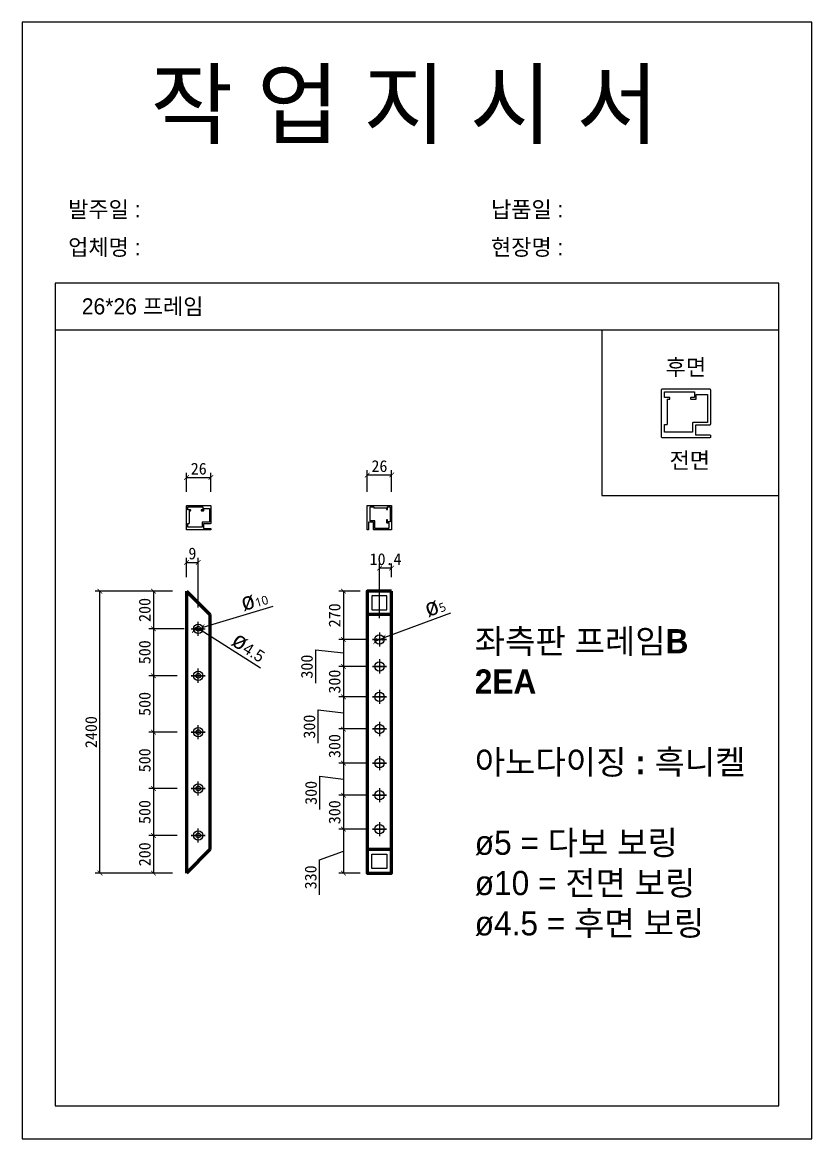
# Model space of a CAD drawing. Header units: millimetres. Extents: x -44117 to 256353, y -2095463 to 65325.
# Drawn here: x 61808 to 63488, y 23838 to 26214 of the extents above; entities that cross this region are included whole.
import ezdxf

# ---------------------------------------------------------------- set-up
doc = ezdxf.new("R2010")
doc.units = ezdxf.units.MM
doc.header["$LTSCALE"] = 10
doc.layers.add('Layer1', color=7, linetype='Continuous', lineweight=70)
doc.dimstyles.new('ISO-25', dxfattribs={"dimtxt": 2.5, "dimasz": 2.5, "dimexe": 1, "dimexo": 1, "dimtad": 1, "dimtxsty": 'Standard', "dimblk": 'ARCHTICK', "dimcen": 2.5, "dimadec": 0, "dimazin": 0, "dimtfac": 1, "dimtmove": 0, "dimatfit": 3, "dimfxl": 0, "dimarcsym": 0})

# ---------------------------------------------------------------- blocks, each defined once
blk = doc.blocks.new('_ArchTick')
at = {"color": 0, "linetype": 'ByBlock', "const_width": 0.15}
blk.add_lwpolyline([(-0.5, -0.5), (0.5, 0.5)], dxfattribs=at)
blk = doc.blocks.new('*D1563')
at = {"color": 0, "lineweight": -2}
for p, q in [((62127.6, 25003.2), (61963.3, 25003.2)), ((61973.3, 24403.2), (61973.3, 25003.2)), ((62127.6, 24403.2), (61963.3, 24403.2))]:
    blk.add_line(p, q, dxfattribs=at)
at = {"layer": 'Defpoints', "color": 0}
for p in [(61973.3, 25003.2), (62157.6, 25003.2), (62157.6, 24403.2)]:
    blk.add_point(p, dxfattribs=at)
at = {"color": 0, "lineweight": -2, "xscale": 10, "yscale": 10, "zscale": 10}
for p, rotation in [((61973.3, 25003.2), 90), ((61973.3, 24403.2), 270)]:
    blk.add_blockref('_ArchTick', p, dxfattribs=dict(at, rotation=rotation))
at = {"color": 0, "insert": (61954.6, 24703.2), "char_height": 25, "attachment_point": 5, "rotation": 90}
blk.add_mtext('2400', dxfattribs=at)
blk = doc.blocks.new('*D1564')
at = {"color": 0, "lineweight": -2}
for p, q in [((62157.6, 25033.2), (62157.6, 25074.4)), ((62182.6, 24968.2), (62182.6, 25074.4)), ((62157.6, 25064.4), (62182.6, 25064.4))]:
    blk.add_line(p, q, dxfattribs=at)
at = {"layer": 'Defpoints', "color": 0}
for p in [(62182.6, 25064.4), (62157.6, 25003.2), (62182.6, 24938.2)]:
    blk.add_point(p, dxfattribs=at)
at = {"color": 0, "lineweight": -2, "xscale": 10, "yscale": 10, "zscale": 10, "rotation": 180}
blk.add_blockref('_ArchTick', (62157.6, 25064.4), dxfattribs=at)
at = {"color": 0, "lineweight": -2, "xscale": 10, "yscale": 10, "zscale": 10}
blk.add_blockref('_ArchTick', (62182.6, 25064.4), dxfattribs=at)
at = {"color": 0, "insert": (62170.1, 25083.2), "char_height": 25, "attachment_point": 5}
blk.add_mtext('9', dxfattribs=at)
blk = doc.blocks.new('*D1565')
at = {"color": 0, "lineweight": -2}
for p, q in [((62341.2, 24970.6), (62192.1, 24926.1)), ((62173, 24920.4), (62192.1, 24926.1)), ((62173, 24920.4), (62173, 24920.4))]:
    blk.add_line(p, q, dxfattribs=at)
at = {"layer": 'Defpoints', "color": 0}
for p in [(62192.1, 24926.1), (62173, 24920.4)]:
    blk.add_point(p, dxfattribs=at)
at = {"color": 0, "lineweight": -2, "xscale": 10, "yscale": 10, "zscale": 10}
for p, rotation in [((62173, 24920.4), 16.62238534219077), ((62192.1, 24926.1), 196.6223853421908)]:
    blk.add_blockref('_ArchTick', p, dxfattribs=dict(at, rotation=rotation))
at = {"color": 0, "insert": (62301.2, 24985.7), "char_height": 25, "attachment_point": 5, "rotation": 16.6224}
blk.add_mtext('{\\fGulim|b0|i0|c129|p50;\\H1.4583x;ø\\fMalgun Gothic|b0|i0|c129|p50;\\H0.51429x;10}', dxfattribs=at)
blk = doc.blocks.new('*D1566')
at = {"color": 0, "lineweight": -2}
for p, q in [((62178.3, 24925.9), (62178.3, 24925.9)), ((62178.3, 24925.9), (62186.8, 24920.6)), ((62315.3, 24839.5), (62186.8, 24920.6))]:
    blk.add_line(p, q, dxfattribs=at)
at = {"layer": 'Defpoints', "color": 0}
for p in [(62178.3, 24925.9), (62186.8, 24920.6)]:
    blk.add_point(p, dxfattribs=at)
at = {"color": 0, "lineweight": -2, "xscale": 10, "yscale": 10, "zscale": 10}
for p, rotation in [((62178.3, 24925.9), 327.7574302874337), ((62186.8, 24920.6), 147.7574302874337)]:
    blk.add_blockref('_ArchTick', p, dxfattribs=dict(at, rotation=rotation))
at = {"color": 0, "insert": (62291.5, 24885.2), "char_height": 25, "attachment_point": 5, "rotation": 327.7574}
blk.add_mtext('{\\fGulim|b0|i0|c129|p50;\\H1.4583x;ø\\H0.68573x;4.5}', dxfattribs=at)
blk = doc.blocks.new('*D1555')
at = {"color": 0, "lineweight": -2}
for p, q in [((62127.6, 25003.2), (62077.4, 25003.2)), ((62087.4, 25003.2), (62087.4, 24923.2)), ((62152.6, 24923.2), (62077.4, 24923.2))]:
    blk.add_line(p, q, dxfattribs=at)
at = {"layer": 'Defpoints', "color": 0}
for p in [(62157.6, 25003.2), (62087.4, 24923.2), (62182.6, 24923.2)]:
    blk.add_point(p, dxfattribs=at)
at = {"color": 0, "lineweight": -2, "xscale": 10, "yscale": 10, "zscale": 10}
for p, rotation in [((62087.4, 25003.2), 90), ((62087.4, 24923.2), 270)]:
    blk.add_blockref('_ArchTick', p, dxfattribs=dict(at, rotation=rotation))
at = {"color": 0, "insert": (62068.7, 24963.2), "char_height": 25, "attachment_point": 5, "rotation": 90}
blk.add_mtext('200', dxfattribs=at)
blk = doc.blocks.new('*D1567')
at = {"color": 0, "lineweight": -2}
for p, q in [((62152.6, 24923.2), (62077.4, 24923.2)), ((62087.4, 24923.2), (62087.4, 24823.2)), ((62137.6, 24823.2), (62077.4, 24823.2))]:
    blk.add_line(p, q, dxfattribs=at)
at = {"layer": 'Defpoints', "color": 0}
for p in [(62182.6, 24923.2), (62087.4, 24823.2), (62167.6, 24823.2)]:
    blk.add_point(p, dxfattribs=at)
at = {"color": 0, "lineweight": -2, "xscale": 10, "yscale": 10, "zscale": 10}
for p, rotation in [((62087.4, 24923.2), 90), ((62087.4, 24823.2), 270)]:
    blk.add_blockref('_ArchTick', p, dxfattribs=dict(at, rotation=rotation))
at = {"color": 0, "insert": (62068.7, 24873.2), "char_height": 25, "attachment_point": 5, "rotation": 90}
blk.add_mtext('500', dxfattribs=at)
blk = doc.blocks.new('*D1568')
at = {"color": 0, "lineweight": -2}
for p, q in [((62137.6, 24823.2), (62077.4, 24823.2)), ((62087.4, 24823.2), (62087.4, 24703.2)), ((62137.6, 24703.2), (62077.4, 24703.2))]:
    blk.add_line(p, q, dxfattribs=at)
at = {"layer": 'Defpoints', "color": 0}
for p in [(62167.6, 24823.2), (62087.4, 24703.2), (62167.6, 24703.2)]:
    blk.add_point(p, dxfattribs=at)
at = {"color": 0, "lineweight": -2, "xscale": 10, "yscale": 10, "zscale": 10}
for p, rotation in [((62087.4, 24823.2), 90), ((62087.4, 24703.2), 270)]:
    blk.add_blockref('_ArchTick', p, dxfattribs=dict(at, rotation=rotation))
at = {"color": 0, "insert": (62068.7, 24763.2), "char_height": 25, "attachment_point": 5, "rotation": 90}
blk.add_mtext('500', dxfattribs=at)
blk = doc.blocks.new('*D1569')
at = {"color": 0, "lineweight": -2}
for p, q in [((62137.6, 24703.2), (62077.4, 24703.2)), ((62087.4, 24703.2), (62087.4, 24583.2)), ((62137.6, 24583.2), (62077.4, 24583.2))]:
    blk.add_line(p, q, dxfattribs=at)
at = {"layer": 'Defpoints', "color": 0}
for p in [(62167.6, 24703.2), (62087.4, 24583.2), (62167.6, 24583.2)]:
    blk.add_point(p, dxfattribs=at)
at = {"color": 0, "lineweight": -2, "xscale": 10, "yscale": 10, "zscale": 10}
for p, rotation in [((62087.4, 24703.2), 90), ((62087.4, 24583.2), 270)]:
    blk.add_blockref('_ArchTick', p, dxfattribs=dict(at, rotation=rotation))
at = {"color": 0, "insert": (62068.7, 24643.2), "char_height": 25, "attachment_point": 5, "rotation": 90}
blk.add_mtext('500', dxfattribs=at)
blk = doc.blocks.new('*D1570')
at = {"color": 0, "lineweight": -2}
for p, q in [((62137.6, 24583.2), (62077.4, 24583.2)), ((62087.4, 24583.2), (62087.4, 24483.2)), ((62137.6, 24483.2), (62077.4, 24483.2))]:
    blk.add_line(p, q, dxfattribs=at)
at = {"layer": 'Defpoints', "color": 0}
for p in [(62167.6, 24583.2), (62087.4, 24483.2), (62167.6, 24483.2)]:
    blk.add_point(p, dxfattribs=at)
at = {"color": 0, "lineweight": -2, "xscale": 10, "yscale": 10, "zscale": 10}
for p, rotation in [((62087.4, 24583.2), 90), ((62087.4, 24483.2), 270)]:
    blk.add_blockref('_ArchTick', p, dxfattribs=dict(at, rotation=rotation))
at = {"color": 0, "insert": (62068.7, 24533.2), "char_height": 25, "attachment_point": 5, "rotation": 90}
blk.add_mtext('500', dxfattribs=at)
blk = doc.blocks.new('*D1571')
at = {"color": 0, "lineweight": -2}
for p, q in [((62137.6, 24483.2), (62077.4, 24483.2)), ((62087.4, 24483.2), (62087.4, 24403.2)), ((62127.6, 24403.2), (62077.4, 24403.2))]:
    blk.add_line(p, q, dxfattribs=at)
at = {"layer": 'Defpoints', "color": 0}
for p in [(62167.6, 24483.2), (62087.4, 24403.2), (62157.6, 24403.2)]:
    blk.add_point(p, dxfattribs=at)
at = {"color": 0, "lineweight": -2, "xscale": 10, "yscale": 10, "zscale": 10}
for p, rotation in [((62087.4, 24483.2), 90), ((62087.4, 24403.2), 270)]:
    blk.add_blockref('_ArchTick', p, dxfattribs=dict(at, rotation=rotation))
at = {"color": 0, "insert": (62068.7, 24443.2), "char_height": 25, "attachment_point": 5, "rotation": 90}
blk.add_mtext('200', dxfattribs=at)
blk = doc.blocks.new('*D1572')
at = {"color": 0, "lineweight": -2}
for p, q in [((62157.6, 25214.4), (62157.6, 25255)), ((62157.6, 25245), (62209.6, 25245)), ((62209.6, 25214.4), (62209.6, 25255))]:
    blk.add_line(p, q, dxfattribs=at)
at = {"layer": 'Defpoints', "color": 0}
for p in [(62209.6, 25245), (62157.6, 25184.4), (62209.6, 25184.4)]:
    blk.add_point(p, dxfattribs=at)
at = {"color": 0, "lineweight": -2, "xscale": 10, "yscale": 10, "zscale": 10, "rotation": 180}
blk.add_blockref('_ArchTick', (62157.6, 25245), dxfattribs=at)
at = {"color": 0, "lineweight": -2, "xscale": 10, "yscale": 10, "zscale": 10}
blk.add_blockref('_ArchTick', (62209.6, 25245), dxfattribs=at)
at = {"color": 0, "insert": (62183.6, 25263.7), "char_height": 25, "attachment_point": 5}
blk.add_mtext('26', dxfattribs=at)
blk = doc.blocks.new('*D1583')
at = {"color": 0, "lineweight": -2}
for p, q in [((62542.2, 25214.8), (62542.2, 25260.5)), ((62594.2, 25214.8), (62594.2, 25260.5)), ((62542.2, 25250.5), (62594.2, 25250.5))]:
    blk.add_line(p, q, dxfattribs=at)
at = {"layer": 'Defpoints', "color": 0}
for p in [(62594.2, 25250.5), (62542.2, 25184.8), (62594.2, 25184.8)]:
    blk.add_point(p, dxfattribs=at)
at = {"color": 0, "lineweight": -2, "xscale": 10, "yscale": 10, "zscale": 10, "rotation": 180}
blk.add_blockref('_ArchTick', (62542.2, 25250.5), dxfattribs=at)
at = {"color": 0, "lineweight": -2, "xscale": 10, "yscale": 10, "zscale": 10}
blk.add_blockref('_ArchTick', (62594.2, 25250.5), dxfattribs=at)
at = {"color": 0, "insert": (62568.2, 25269.2), "char_height": 25, "attachment_point": 5}
blk.add_mtext('26', dxfattribs=at)
blk = doc.blocks.new('*D1631')
at = {"color": 0, "lineweight": -2}
for p, q in [((62719.5, 24956.5), (62577.6, 24903.9)), ((62558.8, 24896.9), (62577.6, 24903.9)), ((62558.8, 24896.9), (62558.8, 24896.9))]:
    blk.add_line(p, q, dxfattribs=at)
at = {"layer": 'Defpoints', "color": 0}
for p in [(62577.6, 24903.9), (62558.8, 24896.9)]:
    blk.add_point(p, dxfattribs=at)
at = {"color": 0, "lineweight": -2, "xscale": 10, "yscale": 10, "zscale": 10}
for p, rotation in [((62558.8, 24896.9), 20.35034544430838), ((62577.6, 24903.9), 200.3503454443084)]:
    blk.add_blockref('_ArchTick', p, dxfattribs=dict(at, rotation=rotation))
at = {"color": 0, "insert": (62685.6, 24971.7), "char_height": 25, "attachment_point": 5, "rotation": 20.3503}
blk.add_mtext('{\\fGulim|b0|i0|c129|p50;\\H1.4583x;ø\\fMalgun Gothic|b0|i0|c129|p50;\\H0.51429x;5}', dxfattribs=at)
blk = doc.blocks.new('*D1625')
at = {"color": 0, "lineweight": -2}
for p, q in [((62568.2, 24945.4), (62568.2, 25062.3)), ((62594.2, 25052.3), (62568.2, 25052.3)), ((62594.2, 25033.2), (62594.2, 25062.3))]:
    blk.add_line(p, q, dxfattribs=at)
at = {"layer": 'Defpoints', "color": 0}
for p in [(62568.2, 25052.3), (62594.2, 25003.2), (62568.2, 24915.4)]:
    blk.add_point(p, dxfattribs=at)
at = {"color": 0, "lineweight": -2, "xscale": 10, "yscale": 10, "zscale": 10, "rotation": 180}
blk.add_blockref('_ArchTick', (62568.2, 25052.3), dxfattribs=at)
at = {"color": 0, "lineweight": -2, "xscale": 10, "yscale": 10, "zscale": 10}
blk.add_blockref('_ArchTick', (62594.2, 25052.3), dxfattribs=at)
at = {"color": 0, "insert": (62581.2, 25071.1), "char_height": 25, "attachment_point": 5}
blk.add_mtext('10.4', dxfattribs=at)
blk = doc.blocks.new('*D1632')
at = {"color": 0, "lineweight": -2}
for p, q in [((62527.2, 25003.2), (62481.6, 25003.2)), ((62491.6, 25003.2), (62491.6, 24900.4)), ((62538.2, 24900.4), (62481.6, 24900.4))]:
    blk.add_line(p, q, dxfattribs=at)
at = {"layer": 'Defpoints', "color": 0}
for p in [(62542.2, 25003.2), (62491.6, 24900.4), (62553.2, 24900.4)]:
    blk.add_point(p, dxfattribs=at)
at = {"color": 0, "lineweight": -2, "xscale": 10, "yscale": 10, "zscale": 10}
for p, rotation in [((62491.6, 25003.2), 90), ((62491.6, 24900.4), 270)]:
    blk.add_blockref('_ArchTick', p, dxfattribs=dict(at, rotation=rotation))
at = {"color": 0, "insert": (62472.8, 24951.8), "char_height": 25, "attachment_point": 5, "rotation": 90}
blk.add_mtext('270', dxfattribs=at)
blk = doc.blocks.new('*D1633')
at = {"color": 0, "lineweight": -2}
for p, q in [((62432.5, 24807.2), (62432.5, 24878)), ((62432.5, 24878), (62491.6, 24871.8)), ((62538.2, 24900.4), (62481.6, 24900.4)), ((62491.6, 24900.4), (62491.6, 24843.1)), ((62538.2, 24843.1), (62481.6, 24843.1))]:
    blk.add_line(p, q, dxfattribs=at)
at = {"layer": 'Defpoints', "color": 0}
for p in [(62553.2, 24900.4), (62491.6, 24843.1), (62553.2, 24843.1)]:
    blk.add_point(p, dxfattribs=at)
at = {"color": 0, "lineweight": -2, "xscale": 10, "yscale": 10, "zscale": 10}
for p, rotation in [((62491.6, 24900.4), 90), ((62491.6, 24843.1), 270)]:
    blk.add_blockref('_ArchTick', p, dxfattribs=dict(at, rotation=rotation))
at = {"color": 0, "insert": (62413.8, 24842.6), "char_height": 25, "attachment_point": 5, "rotation": 90}
blk.add_mtext('300', dxfattribs=at)
blk = doc.blocks.new('*D1634')
at = {"color": 0, "lineweight": -2}
for p, q in [((62538.2, 24843.1), (62481.6, 24843.1)), ((62491.6, 24843.1), (62491.6, 24778.2)), ((62538.2, 24778.2), (62481.6, 24778.2))]:
    blk.add_line(p, q, dxfattribs=at)
at = {"layer": 'Defpoints', "color": 0}
for p in [(62553.2, 24843.1), (62491.6, 24778.2), (62553.2, 24778.2)]:
    blk.add_point(p, dxfattribs=at)
at = {"color": 0, "lineweight": -2, "xscale": 10, "yscale": 10, "zscale": 10}
for p, rotation in [((62491.6, 24843.1), 90), ((62491.6, 24778.2), 270)]:
    blk.add_blockref('_ArchTick', p, dxfattribs=dict(at, rotation=rotation))
at = {"color": 0, "insert": (62472.8, 24810.7), "char_height": 25, "attachment_point": 5, "rotation": 90}
blk.add_mtext('300', dxfattribs=at)
blk = doc.blocks.new('*D1626')
at = {"color": 0, "lineweight": -2}
for p, q in [((62538.2, 24778.2), (62481.6, 24778.2)), ((62491.6, 24778.2), (62491.6, 24709.8)), ((62437.8, 24679.4), (62437.8, 24750.3)), ((62437.8, 24750.3), (62491.6, 24744)), ((62538.2, 24709.8), (62481.6, 24709.8))]:
    blk.add_line(p, q, dxfattribs=at)
at = {"layer": 'Defpoints', "color": 0}
for p in [(62553.2, 24778.2), (62491.6, 24709.8), (62553.2, 24709.8)]:
    blk.add_point(p, dxfattribs=at)
at = {"color": 0, "lineweight": -2, "xscale": 10, "yscale": 10, "zscale": 10}
for p, rotation in [((62491.6, 24778.2), 90), ((62491.6, 24709.8), 270)]:
    blk.add_blockref('_ArchTick', p, dxfattribs=dict(at, rotation=rotation))
at = {"color": 0, "insert": (62419.1, 24714.9), "char_height": 25, "attachment_point": 5, "rotation": 90}
blk.add_mtext('300', dxfattribs=at)
blk = doc.blocks.new('*D1627')
at = {"color": 0, "lineweight": -2}
for p, q in [((62538.2, 24709.8), (62481.6, 24709.8)), ((62491.6, 24709.8), (62491.6, 24637.3)), ((62538.2, 24637.3), (62481.6, 24637.3))]:
    blk.add_line(p, q, dxfattribs=at)
at = {"layer": 'Defpoints', "color": 0}
for p in [(62553.2, 24709.8), (62491.6, 24637.3), (62553.2, 24637.3)]:
    blk.add_point(p, dxfattribs=at)
at = {"color": 0, "lineweight": -2, "xscale": 10, "yscale": 10, "zscale": 10}
for p, rotation in [((62491.6, 24709.8), 90), ((62491.6, 24637.3), 270)]:
    blk.add_blockref('_ArchTick', p, dxfattribs=dict(at, rotation=rotation))
at = {"color": 0, "insert": (62472.8, 24673.5), "char_height": 25, "attachment_point": 5, "rotation": 90}
blk.add_mtext('300', dxfattribs=at)
blk = doc.blocks.new('*D1628')
at = {"color": 0, "lineweight": -2}
for p, q in [((62538.2, 24637.3), (62481.6, 24637.3)), ((62491.6, 24637.3), (62491.6, 24568.8)), ((62441.4, 24538.4), (62441.4, 24609.3)), ((62441.4, 24609.3), (62491.6, 24603)), ((62538.2, 24568.8), (62481.6, 24568.8))]:
    blk.add_line(p, q, dxfattribs=at)
at = {"layer": 'Defpoints', "color": 0}
for p in [(62553.2, 24637.3), (62491.6, 24568.8), (62553.2, 24568.8)]:
    blk.add_point(p, dxfattribs=at)
at = {"color": 0, "lineweight": -2, "xscale": 10, "yscale": 10, "zscale": 10}
for p, rotation in [((62491.6, 24637.3), 90), ((62491.6, 24568.8), 270)]:
    blk.add_blockref('_ArchTick', p, dxfattribs=dict(at, rotation=rotation))
at = {"color": 0, "insert": (62422.6, 24573.9), "char_height": 25, "attachment_point": 5, "rotation": 90}
blk.add_mtext('300', dxfattribs=at)
blk = doc.blocks.new('*D1629')
at = {"color": 0, "lineweight": -2}
for p, q in [((62538.2, 24568.8), (62481.6, 24568.8)), ((62491.6, 24568.8), (62491.6, 24496.7)), ((62538.2, 24496.7), (62481.6, 24496.7))]:
    blk.add_line(p, q, dxfattribs=at)
at = {"layer": 'Defpoints', "color": 0}
for p in [(62553.2, 24568.8), (62491.6, 24496.7), (62553.2, 24496.7)]:
    blk.add_point(p, dxfattribs=at)
at = {"color": 0, "lineweight": -2, "xscale": 10, "yscale": 10, "zscale": 10}
for p, rotation in [((62491.6, 24568.8), 90), ((62491.6, 24496.7), 270)]:
    blk.add_blockref('_ArchTick', p, dxfattribs=dict(at, rotation=rotation))
at = {"color": 0, "insert": (62472.8, 24532.7), "char_height": 25, "attachment_point": 5, "rotation": 90}
blk.add_mtext('300', dxfattribs=at)
blk = doc.blocks.new('*D1630')
at = {"color": 0, "lineweight": -2}
for p, q in [((62538.2, 24496.7), (62481.6, 24496.7)), ((62491.6, 24496.7), (62491.6, 24403.2)), ((62440.7, 24431.6), (62491.6, 24450)), ((62440.7, 24356.6), (62440.7, 24431.6)), ((62527.2, 24403.2), (62481.6, 24403.2))]:
    blk.add_line(p, q, dxfattribs=at)
at = {"layer": 'Defpoints', "color": 0}
for p in [(62553.2, 24496.7), (62491.6, 24403.2), (62542.2, 24403.2)]:
    blk.add_point(p, dxfattribs=at)
at = {"color": 0, "lineweight": -2, "xscale": 10, "yscale": 10, "zscale": 10}
for p, rotation in [((62491.6, 24496.7), 90), ((62491.6, 24403.2), 270)]:
    blk.add_blockref('_ArchTick', p, dxfattribs=dict(at, rotation=rotation))
at = {"color": 0, "insert": (62421.9, 24394.1), "char_height": 25, "attachment_point": 5, "rotation": 90}
blk.add_mtext('330', dxfattribs=at)

msp = doc.modelspace()

# ---------------------------------------------------------------- linework, layer by layer
for p, q in [((63418.12917, 25658.692), (61878.12917, 25658.692)), ((63418.12917, 25558.692), (61878.12917, 25558.692)), ((63174.57358, 25415.60863), (63174.57358, 25427.60863)), ((63174.57358, 25427.60863), (63238.57358, 25427.60863)), ((63238.57358, 25427.60863), (63238.57358, 25415.60863)), ((63185.37358, 25415.60863), (63174.57358, 25415.60863)), ((63180.57358, 25411.60863), (63185.37358, 25411.60863)), ((63180.57358, 25411.60863), (63180.57358, 25357.60863)), ((63186.57358, 25412.80863), (63186.57358, 25414.40863)), ((63230.57358, 25414.40863), (63230.57358, 25412.80863)), ((63238.57358, 25415.60863), (63231.77358, 25415.60863)), ((63231.77358, 25411.60863), (63241.37358, 25411.60863)), ((63242.57358, 25412.80863), (63242.57358, 25421.60863)), ((63242.57358, 25421.60863), (63266.57358, 25421.60863)), ((63266.57358, 25421.60863), (63266.57358, 25362.40863)), ((63174.57358, 25341.60863), (63174.57358, 25357.60863)), ((63174.57358, 25357.60863), (63180.57358, 25357.60863)), ((63234.57358, 25361.20863), (63234.57358, 25356.40863)), ((63234.57358, 25356.40863), (63234.57358, 25341.60863)), ((63234.57358, 25356.40863), (63234.57358, 25356.40863)), ((63240.57358, 25362.40863), (63235.77358, 25362.40863)), ((63266.57358, 25362.40863), (63240.57358, 25362.40863)), ((63234.57358, 25341.60863), (63174.57358, 25341.60863)), ((62160.55714, 25176.41783), (62160.55714, 25182.41783)), ((62160.55714, 25182.41783), (62192.55714, 25182.41783)), ((62165.95714, 25176.41783), (62160.55714, 25176.41783)), ((62163.55714, 25174.41783), (62165.95714, 25174.41783)), ((62163.55714, 25174.41783), (62163.55714, 25147.41783)), ((62166.55714, 25175.01783), (62166.55714, 25175.81783)), ((62188.55714, 25175.81783), (62188.55714, 25175.01783)), ((62192.55714, 25176.41783), (62189.15714, 25176.41783)), ((62189.15714, 25174.41783), (62193.95714, 25174.41783)), ((62192.55714, 25182.41783), (62192.55714, 25176.41783)), ((62194.55714, 25175.01783), (62194.55714, 25179.41783)), ((62194.55714, 25179.41783), (62206.55714, 25179.41783)), ((62206.55714, 25179.41783), (62206.55714, 25149.81783)), ((62548.19324, 25152.81783), (62548.19324, 25182.81783)), ((62548.19324, 25182.81783), (62556.19324, 25182.81783)), ((62556.19324, 25182.81783), (62556.19324, 25179.81783)), ((62583.19324, 25179.81783), (62556.19324, 25179.81783)), ((62583.19324, 25179.81783), (62583.19324, 25177.41783)), ((62583.79324, 25176.81783), (62584.59324, 25176.81783)), ((62585.19324, 25177.41783), (62585.19324, 25182.81783)), ((62585.19324, 25182.81783), (62591.19324, 25182.81783)), ((62591.19324, 25182.81783), (62591.19324, 25150.81783)), ((62160.55714, 25139.41783), (62160.55714, 25147.41783)), ((62160.55714, 25147.41783), (62163.55714, 25147.41783)), ((62190.55714, 25139.41783), (62160.55714, 25139.41783)), ((62190.55714, 25149.21783), (62190.55714, 25146.81783)), ((62190.55714, 25146.81783), (62190.55714, 25139.41783)), ((62190.55714, 25146.81783), (62190.55714, 25146.81783)), ((62193.55714, 25149.81783), (62191.15714, 25149.81783)), ((62206.55714, 25149.81783), (62193.55714, 25149.81783)), ((62555.59324, 25152.81783), (62548.19324, 25152.81783)), ((62557.99324, 25152.81783), (62555.59324, 25152.81783)), ((62555.59324, 25152.81783), (62555.59324, 25152.81783)), ((62558.59324, 25149.81783), (62558.59324, 25152.21783)), ((62558.59324, 25136.81783), (62558.59324, 25149.81783)), ((62583.19324, 25154.21783), (62583.19324, 25149.41783)), ((62584.59324, 25154.81783), (62583.79324, 25154.81783)), ((62583.79324, 25148.81783), (62588.19324, 25148.81783)), ((62585.19324, 25150.81783), (62585.19324, 25154.21783)), ((62591.19324, 25150.81783), (62585.19324, 25150.81783)), ((62588.19324, 25148.81783), (62588.19324, 25136.81783)), ((62588.19324, 25136.81783), (62558.59324, 25136.81783))]:
    msp.add_line(p, q)
at = {"lineweight": 30}
for p, q in [((62182.55714, 24908.23471), (62182.55714, 24938.23471)), ((62167.55714, 24923.23471), (62197.55714, 24923.23471)), ((62568.19324, 24915.42324), (62568.19324, 24885.42324)), ((62568.19324, 24858.09311), (62568.19324, 24828.09311)), ((62182.55714, 24808.23471), (62182.55714, 24838.23471)), ((62568.19324, 24793.23471), (62568.19324, 24763.23471)), ((62182.55714, 24688.23471), (62182.55714, 24718.23471)), ((62568.19324, 24724.80032), (62568.19324, 24694.80032)), ((62568.19324, 24652.25243), (62568.19324, 24622.25243)), ((62182.55714, 24568.23471), (62182.55714, 24598.23471)), ((62568.19324, 24583.79063), (62568.19324, 24553.79063)), ((62182.55714, 24468.23471), (62182.55714, 24498.23471)), ((62568.19324, 24511.69363), (62568.19324, 24481.69363))]:
    msp.add_line(p, q, dxfattribs=at)
for points in [[(61808.12917, 23837.86172), (63488.12917, 23837.86172), (63488.12917, 26213.86172), (61808.12917, 26213.86172)], [(63418.12917, 25558.692), (63041.18042, 25558.692), (63041.18042, 25207.08504), (63418.12917, 25207.08504)], [(62584.19324, 24993.23471), (62552.19324, 24993.23471), (62552.19324, 24963.23471), (62584.19324, 24963.23471)], [(62584.19324, 24413.23471), (62552.19324, 24413.23471), (62552.19324, 24443.23471), (62584.19324, 24443.23471)]]:
    msp.add_lwpolyline(points, close=True)
msp.add_lwpolyline([(61878.12917, 25658.692), (61878.12917, 23907.86172), (63418.12917, 23907.86172), (63418.12917, 25658.692)])
for points in [[(63271.37358, 25335.60915, -0.4142135624), (63272.57358, 25334.40915), (63272.57358, 25330.80863, -0.4142135624), (63271.37358, 25329.60863), (63170.57358, 25329.60863, -0.4142135624), (63168.57358, 25331.60863), (63168.57358, 25431.60863, -0.4142135624), (63170.57358, 25433.60863), (63270.57358, 25433.60863, -0.4142135624), (63272.57358, 25431.60863), (63272.57358, 25358.40863, -0.4142135624), (63270.57358, 25356.40863), (63240.57358, 25356.40863), (63240.57358, 25335.60863), (63271.37358, 25335.60863)], [(62545.1935, 25134.41783, -0.4142135624), (62544.5935, 25133.81783), (62542.79324, 25133.81783, -0.4142135624), (62542.19324, 25134.41783), (62542.19324, 25184.81783, -0.4142135624), (62543.19324, 25185.81783), (62593.19324, 25185.81783, -0.4142135624), (62594.19324, 25184.81783), (62594.19324, 25134.81783, -0.4142135624), (62593.19324, 25133.81783), (62556.59324, 25133.81783, -0.4142135624), (62555.59324, 25134.81783), (62555.59324, 25149.81783), (62545.19324, 25149.81783), (62545.19324, 25134.41783)], [(62208.95714, 25136.41809, -0.4142135624), (62209.55714, 25135.81809), (62209.55714, 25134.01783, -0.4142135624), (62208.95714, 25133.41783), (62158.55714, 25133.41783, -0.4142135624), (62157.55714, 25134.41783), (62157.55714, 25184.41783, -0.4142135624), (62158.55714, 25185.41783), (62208.55714, 25185.41783, -0.4142135624), (62209.55714, 25184.41783), (62209.55714, 25147.81783, -0.4142135624), (62208.55714, 25146.81783), (62193.55714, 25146.81783), (62193.55714, 25136.41783), (62208.95714, 25136.41783)]]:
    msp.add_lwpolyline(points, format="xyb")
for points in [[(62583.19324, 24900.42324), (62553.19324, 24900.42324)], [(62583.19324, 24843.09311), (62553.19324, 24843.09311)], [(62167.55714, 24823.23471), (62197.55714, 24823.23471)], [(62583.19324, 24778.23471), (62553.19324, 24778.23471)], [(62167.55714, 24703.23471), (62197.55714, 24703.23471)], [(62583.19324, 24709.80032), (62553.19324, 24709.80032)], [(62583.19324, 24637.25243), (62553.19324, 24637.25243)], [(62167.55714, 24583.23471), (62197.55714, 24583.23471)], [(62583.19324, 24568.79063), (62553.19324, 24568.79063)], [(62583.19324, 24496.69363), (62553.19324, 24496.69363)], [(62167.55714, 24483.23471), (62197.55714, 24483.23471)]]:
    msp.add_lwpolyline(points, close=True, dxfattribs=at)
for centre, radius in [((62182.55714, 24923.23471), 10), ((62182.55714, 24923.23471), 5), ((62568.19324, 24900.42324), 10), ((62568.19324, 24843.09311), 10), ((62182.55714, 24823.23471), 10), ((62182.55714, 24823.23471), 5), ((62568.19324, 24778.23471), 10), ((62182.55714, 24703.23471), 10), ((62568.19324, 24709.80032), 10), ((62182.55714, 24703.23471), 5), ((62568.19324, 24637.25243), 10), ((62182.55714, 24583.23471), 10), ((62182.55714, 24583.23471), 5), ((62568.19324, 24568.79063), 10), ((62568.19324, 24496.69363), 10), ((62182.55714, 24483.23471), 10), ((62182.55714, 24483.23471), 5)]:
    msp.add_circle(centre, radius, dxfattribs=at)
for centre, radius, start, end in [((63185.37358, 25414.40863), 1.2, 360, 90), ((63185.37358, 25412.80863), 1.2, 270, 0), ((63231.77358, 25414.40863), 1.2, 90, 180), ((63231.77358, 25412.80863), 1.2, 180, 270), ((63241.37358, 25412.80863), 1.2, 270, 0), ((63235.77358, 25361.20863), 1.2, 90, 180), ((62165.95714, 25175.81783), 0.6, 360, 90), ((62165.95714, 25175.01783), 0.6, 270, 0), ((62189.15714, 25175.81783), 0.6, 90, 180), ((62189.15714, 25175.01783), 0.6, 180, 270), ((62193.95714, 25175.01783), 0.6, 270, 0), ((62583.79324, 25177.41783), 0.6, 180, 270), ((62584.59324, 25177.41783), 0.6, 270, 0), ((62191.15714, 25149.21783), 0.6, 90, 180), ((62557.99324, 25152.21783), 0.6, 360, 90), ((62583.79324, 25154.21783), 0.6, 90, 180), ((62583.79324, 25149.41783), 0.6, 180, 270), ((62584.59324, 25154.21783), 0.6, 360, 90)]:
    msp.add_arc(centre, radius, start, end)
at = {"layer": 'Layer1'}
for p, q in [((62157.55714, 25003.23471), (62207.55714, 24953.23471)), ((62594.19324, 24953.23471), (62542.19324, 24953.23471)), ((62207.55714, 24453.23471), (62157.55714, 24403.23471)), ((62594.19324, 24453.23471), (62542.19324, 24453.23471))]:
    msp.add_line(p, q, dxfattribs=at)
for points in [[(62157.55714, 25003.23471), (62157.55714, 24403.23471)], [(62207.55714, 24953.23471), (62207.55714, 24453.23471)]]:
    msp.add_lwpolyline(points, dxfattribs=at)
msp.add_lwpolyline([(62594.19324, 25003.23471), (62542.19324, 25003.23471), (62542.19324, 24403.23471), (62594.19324, 24403.23471)], close=True, dxfattribs=at)

# ---------------------------------------------------------------- texts
at = {"attachment_point": 1}
for s, heights, insert, char_height in [('{\\fGulim|b0|i0|c129|p50;작 업 지 시 서}', [-155.84554], (62080.93578, 26109.69921), 140), ('{\\fGulim|b0|i0|c129|p50;발주일 :}', [-38.18216], (61905.72642, 25832.97879), 34.3), ('{\\fGulim|b0|i0|c129|p50;납품일 :}', [-37.67976], (62805.7044, 25832.97879), 34.3), ('{\\fGulim|b0|i0|c129|p50;업체명 : }', [-38.2735], (61905.72642, 25752.32261), 34.3), ('{\\fGulim|b0|i0|c129|p50;현장명 : }', [-38.2735], (62805.7044, 25752.32261), 34.3), ('{\\fGulim|b0|i0|c129|p50;26*26 프레임}', [-38.22783], (61934.68901, 25626.45403), 34.3), ('{\\fGulim|b0|i0|c129|p50;후면}', [-38.18216], (63177.42567, 25496.98374), 34.3), ('{\\fGulim|b0|i0|c129|p50;전면}', [-37.08602], (63185.61953, 25298.62404), 34.3), ('{\\fGulim|b1|i0|c129|p50;좌측판 프레임B\\P2EA\\P\\P아노다이징 : 흑니켈\\P\\P\\fGulim|b0|i0|c129|p50;ø5 = 다보 보링\\Pø10 = 전면 보링\\Pø4.5 = 후면 보링}', [-667.6308], (62771.04281, 24922.35825), 51.45)]:
    msp.add_mtext_dynamic_manual_height_columns(s, width=3307.3198183, gutter_width=12.5, heights=heights, dxfattribs=dict(at, insert=insert, char_height=char_height))

# ---------------------------------------------------------------- dimensions: what is measured, and where the dimension line sits
for base, p1, p2, text, picture, middle in [((62594.19324, 25250.4563), (62542.19324, 25184.81783), (62594.19324, 25184.81783), '26', '*D1583', (62568.19324, 25250.4563)), ((62209.55714, 25244.95591), (62157.55714, 25184.41783), (62209.55714, 25184.41783), '26', '*D1572', (62183.55714, 25244.95591)), ((62182.55714, 25064.41859), (62157.55714, 25003.23471), (62182.55714, 24938.23471), '9', '*D1564', (62170.05714, 25064.41859)), ((62568.19324, 25052.32453), (62594.19324, 25003.23471), (62568.19324, 24915.42324), '10.4', '*D1625', (62581.19324, 25052.32453))]:
    dim = msp.add_linear_dim(base=base, p1=p1, p2=p2, text=text, dimstyle='ISO-25', override={"dimscale": 10, "dimasz": 1, "dimexo": 3})
    dim.commit()
    dim.dimension.update_dxf_attribs({"geometry": picture, "text_midpoint": middle, "dimtype": 160})
for base, p1, p2, text, picture, middle in [((61973.31963, 25003.23471), (62157.55714, 24403.23471), (62157.55714, 25003.23471), '2400', '*D1563', (61954.56963, 24703.23471)), ((62087.40656, 24923.23471), (62157.55714, 25003.23471), (62182.55714, 24923.23471), '200', '*D1555', (62068.65656, 24963.23471)), ((62087.40656, 24823.23471), (62182.55714, 24923.23471), (62167.55714, 24823.23471), '500', '*D1567', (62068.65656, 24873.23471)), ((62087.40656, 24703.23471), (62167.55714, 24823.23471), (62167.55714, 24703.23471), '500', '*D1568', (62068.65656, 24763.23471)), ((62087.40656, 24583.23471), (62167.55714, 24703.23471), (62167.55714, 24583.23471), '500', '*D1569', (62068.65656, 24643.23471)), ((62087.40656, 24483.23471), (62167.55714, 24583.23471), (62167.55714, 24483.23471), '500', '*D1570', (62068.65656, 24533.23471)), ((62087.40656, 24403.23471), (62167.55714, 24483.23471), (62157.55714, 24403.23471), '200', '*D1571', (62068.65656, 24443.23471))]:
    dim = msp.add_linear_dim(base=base, p1=p1, p2=p2, angle=90, text=text, dimstyle='ISO-25', override={"dimscale": 10, "dimasz": 1, "dimexo": 3})
    dim.commit()
    dim.dimension.update_dxf_attribs({"geometry": picture, "text_midpoint": middle})
for p1, p2, text, picture, middle in [((62172.97503, 24920.37408), (62192.13925, 24926.09534), '{\\fGulim|b0|i0|c129|p50;\\H1.4583x;ø\\fMalgun Gothic|b0|i0|c129|p50;\\H0.51429x;10}', '*D1565', (62308.60715, 24960.86548)), ((62558.8174, 24896.94564), (62577.56908, 24903.90083), '{\\fGulim|b0|i0|c129|p50;\\H1.4583x;ø\\fMalgun Gothic|b0|i0|c129|p50;\\H0.51429x;5}', '*D1631', (62694.6272, 24947.31892)), ((62178.32815, 24925.90223), (62186.78612, 24920.56718), '{\\fGulim|b0|i0|c129|p50;\\H1.4583x;ø\\H0.68573x;4.5}', '*D1566', (62277.675, 24863.23705))]:
    dim = msp.add_diameter_dim_2p(p1=p1, p2=p2, text=text, dimstyle='ISO-25', override={"dimscale": 10, "dimasz": 1, "dimexo": 3})
    dim.commit()
    dim.dimension.update_dxf_attribs({"geometry": picture, "text_midpoint": middle, "dimtype": 163})
for base, p1, p2, text, override, picture, middle in [((62491.58623, 24900.42324), (62542.19324, 25003.23471), (62553.19324, 24900.42324), '270', {"dimscale": 10, "dimasz": 1, "dimexo": 1.5}, '*D1632', (62491.58623, 24951.82897)), ((62491.58623, 24843.09311), (62553.19324, 24900.42324), (62553.19324, 24843.09311), '300', {"dimscale": 10, "dimasz": 1, "dimexo": 1.5, "dimtmove": 1}, '*D1633', (62432.53543, 24871.75818)), ((62491.58623, 24778.23471), (62553.19324, 24843.09311), (62553.19324, 24778.23471), '300', {"dimscale": 10, "dimasz": 1, "dimexo": 1.5, "dimtmove": 1}, '*D1634', (62491.58623, 24810.66391)), ((62491.58623, 24709.80032), (62553.19324, 24778.23471), (62553.19324, 24709.80032), '300', {"dimscale": 10, "dimasz": 1, "dimexo": 1.5, "dimtmove": 1}, '*D1626', (62437.8277, 24744.01751)), ((62491.58623, 24637.25243), (62553.19324, 24709.80032), (62553.19324, 24637.25243), '300', {"dimscale": 10, "dimasz": 1, "dimexo": 1.5, "dimtmove": 1}, '*D1627', (62491.58623, 24673.52637)), ((62491.58623, 24568.79063), (62553.19324, 24637.25243), (62553.19324, 24568.79063), '300', {"dimscale": 10, "dimasz": 1, "dimexo": 1.5, "dimtmove": 1}, '*D1628', (62441.35861, 24603.02153)), ((62491.58623, 24496.69363), (62553.19324, 24568.79063), (62553.19324, 24496.69363), '300', {"dimscale": 10, "dimasz": 1, "dimexo": 1.5, "dimtmove": 1}, '*D1629', (62491.58623, 24532.74213)), ((62491.58623, 24403.23471), (62553.19324, 24496.69363), (62542.19324, 24403.23471), '330', {"dimscale": 10, "dimasz": 1, "dimexo": 1.5, "dimtmove": 1}, '*D1630', (62440.65261, 24425.36562))]:
    dim = msp.add_linear_dim(base=base, p1=p1, p2=p2, angle=90, text=text, dimstyle='ISO-25', override=override)
    dim.commit()
    dim.dimension.update_dxf_attribs({"geometry": picture, "text_midpoint": middle, "dimtype": 160})

doc.saveas('drawing.dxf')
